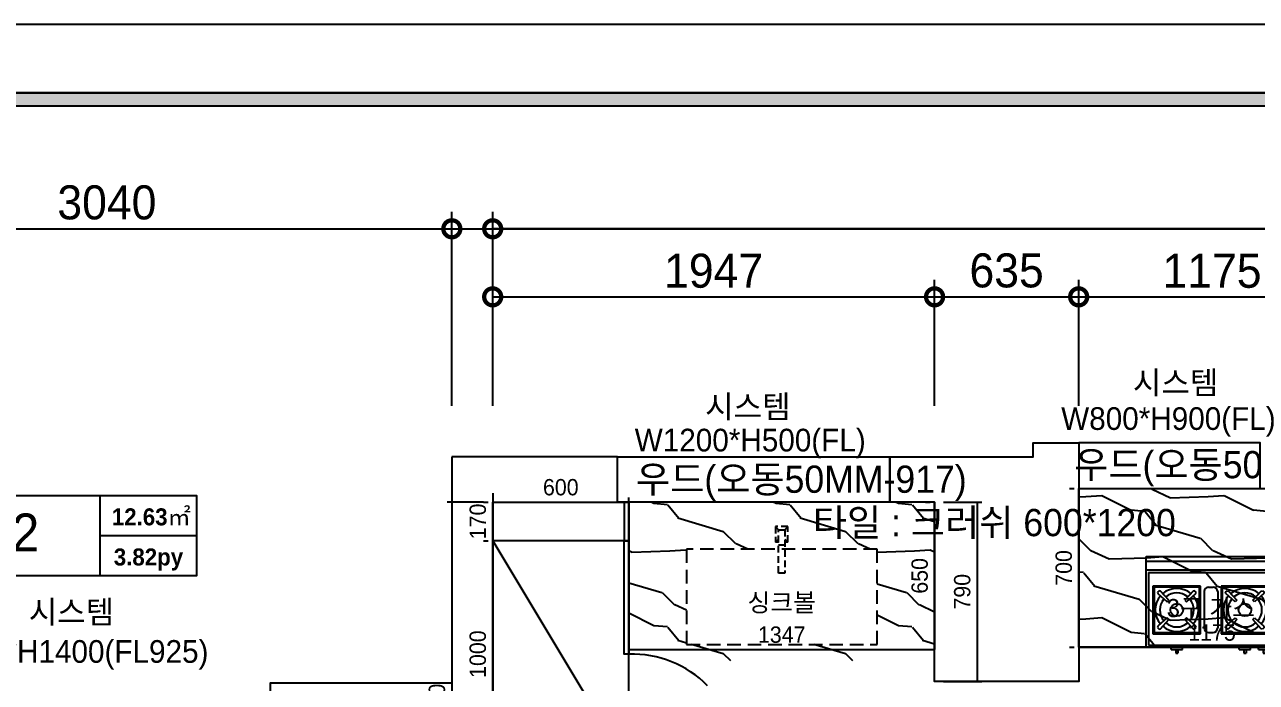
# Model space of a CAD drawing. Header units: millimetres. Extents: x 346859 to 753976, y -86090 to 5333.
# Drawn here: x 405991 to 411418, y -13029 to -10129 of the extents above; entities that cross this region are included whole.
import ezdxf
from ezdxf.enums import TextEntityAlignment as Align

# ---------------------------------------------------------------- set-up
doc = ezdxf.new("R2010")
doc.units = ezdxf.units.MM
doc.header["$LTSCALE"] = 60
doc.linetypes.add('DASHED', pattern=[0.75, 0.5, -0.25])
doc.linetypes.add('DASHEDX2', pattern=[1.5, 1, -0.5])
for name, color, linetype in [('0-ELC TEXT', 7, 'Continuous'), ('03-TEXT', 3, 'Continuous'), ('04-WIN', 4, 'Continuous'), ('06-FUR', 6, 'Continuous'), ('07-DIM WAL', 5, 'Continuous'), ('2CONTINUOUS', 2, 'Continuous'), ('3.기호.계단선', 30, 'Continuous'), ('CO-FURB-DN', 9, 'Continuous'), ('FORM(YOURNAME)-1', 1, 'Continuous'), ('FORM(YOURNAME)-11', 1, 'Continuous'), ('FUR', 8, 'DASHED'), ('HAT', 8, 'Continuous'), ('설비', 140, 'Continuous')]:
    doc.layers.add(name, color=color, linetype=linetype)
doc.styles.add('YOURNAME', font='HY울릉도M.TTF')
doc.styles.add('넥슨고딕', font='NEXONLv1GothicBold.ttf')
doc.styles.add('스타일1', font='HY울릉도M.TTF')
doc.styles.add('코레일둥고', font='Korail_Round_Gothic_Medium.ttf')
doc.dimstyles.new('40', dxfattribs={"dimscale": 40, "dimtxt": 1.8, "dimasz": 0.9, "dimexe": 0.5, "dimexo": 1, "dimgap": 0.7, "dimtad": 1, "dimdec": 0, "dimzin": 0, "dimdsep": 46, "dimtxsty": 'YOURNAME', "dimblk": 'NONE', "dimcen": 0, "dimclrd": 1, "dimclre": 1, "dimclrt": 7, "dimadec": 0, "dimazin": 0, "dimtfac": 1, "dimtdec": 0, "dimtix": 1, "dimtmove": 2, "dimatfit": 3, "dimldrblk": 'NONE', "dimfxl": 1, "dimtolj": 1, "dimtzin": 0, "dimarcsym": 0})
doc.dimstyles.new('60', dxfattribs={"dimscale": 60, "dimtxt": 2.5, "dimasz": 2.5, "dimexe": 1.25, "dimexo": 2, "dimtad": 1, "dimdec": 0, "dimtxsty": '스타일1', "dimblk": 'DOTSMALL', "dimcen": 2.5, "dimclrd": 1, "dimclre": 1, "dimclrt": 2, "dimadec": 0, "dimazin": 0, "dimtfac": 1, "dimtdec": 0, "dimtix": 1, "dimtmove": 0, "dimatfit": 3, "dimldrblk": 'DOTSMALL', "dimfxl": 1.25, "dimarcsym": 0})

# ---------------------------------------------------------------- blocks, each defined once
blk = doc.blocks.new('FORM-ELEVATION')
at = {"layer": 'FORM(YOURNAME)-11'}
h = blk.add_hatch(color=256, dxfattribs=at)
h.dxf.hatch_style = 1
h.paths.add_polyline_path([(-10309, 35708), (71691, 35708), (71691, 35508), (-10309, 35508)])
h.paths.add_polyline_path([(-10309, -21492), (71691, -21492), (71691, -21692), (-10309, -21692)])
at = {"layer": 'Defpoints', "color": 158}
for points in [[(-10309, -21692), (71691, -21692), (71691, 35708), (-10309, 35708)], [(-8309, 33708), (61071, 33708), (61071, -19692), (-8309, -19692)]]:
    blk.add_lwpolyline(points, close=True, dxfattribs=at)
at = {"layer": 'FORM(YOURNAME)-11', "color": 250}
blk.add_lwpolyline([(-11309, -22692), (72691, -22692), (72691, 36708), (-11309, 36708)], close=True, dxfattribs=at)
at = {"layer": 'FORM(YOURNAME)-11'}
blk.add_lwpolyline([(-10309, 35708), (71691, 35708), (71691, 35508), (-10309, 35508)], close=True, dxfattribs=at)
at = {"layer": 'FORM(YOURNAME)-11', "color": 3, "style": 'YOURNAME'}
for tag, height, p in [('1', 450, (71041, -1219)), ('2', 450, (71041, -1863)), ('3', 450, (71041, -3150)), ('4', 450, (71041, -5081)), ('5', 515, (71041, -7398)), ('6', 515, (71041, -9650)), ('7', 515, (71041, -11903)), ('8', 515, (71041, -14155)), ('9', 515, (71041, -16408)), ('10', 515, (66791, -18596)), ('11', 515, (71041, -18660)), ('12', 515, (66791, -20848)), ('13', 515, (71041, -20848))]:
    blk.add_attdef(tag, text='', height=height, dxfattribs=at).set_placement(p, align=Align.MIDDLE_RIGHT)
blk = doc.blocks.new('VUSAUSEH')
at = {"layer": '04-WIN'}
for points in [[(410635.2, 45204.1), (410635.2, 45003.2), (411435.2, 45003.2), (411435.2, 45204.1)], [(408603.2, 44943.2), (408603.2, 45143.2), (409803.2, 45143.2), (409803.2, 44943.2)]]:
    blk.add_lwpolyline(points, close=True, dxfattribs=at)
at = {"layer": '2CONTINUOUS'}
blk.add_line((408603.2, 45143.2), (407873.2, 45143.2), dxfattribs=at)
for points in [[(409803.2, 44943.2), (409803.2, 45143.2), (410435.2, 45143.2), (410435.2, 45204.1), (410635.2, 45204.1), (410635.2, 44153.2), (410000.2, 44153.2), (410000.2, 44943.2), (409803.2, 44943.2)], [(407873.2, 45143.2), (407873.2, 44145.2), (407073.2, 44145.2), (407073.2, 43945.2), (407873.2, 43945.2), (407873.2, 39583.2)], [(407873.2, 39583.2), (408928.2, 39583.2), (408928.2, 39933.2), (408053.2, 39933.2), (408053.2, 44943.2), (408603.2, 44943.2), (408603.2, 45143.2)]]:
    blk.add_lwpolyline(points, dxfattribs=at)
at = {"layer": '0-ELC TEXT', "style": '코레일둥고'}
for s, p in [('W800*H900(FL)', (410558.1, 45261.6)), ('W1200*H500(FL)', (408679.1, 45166.7)), ('W1800*H1400(FL925)', (405491.8, 44235))]:
    blk.add_text(s, height=100, dxfattribs=at).set_placement(p)
blk = doc.blocks.new('FB-005')
at = {"layer": 'CO-FURB-DN', "color": 251}
for p, q in [((0, 380), (570, 380)), ((0, 342.1), (570, 342.1)), ((10, 330), (10, 10)), ((10, 330), (560, 330)), ((560, 330), (560, 10)), ((30, 269.9), (30, 59.9)), ((240, 269.9), (30, 269.9)), ((35, 264.9), (35, 64.9)), ((235, 264.9), (35, 264.9)), ((57.2, 249.7), (50.1, 242.7)), ((50.1, 242.7), (51.6, 237)), ((51.6, 237), (92.6, 200.2)), ((62.9, 248.3), (57.2, 249.7)), ((99.6, 207.3), (62.9, 248.3)), ((207.1, 248.3), (170.4, 207.3)), ((177.4, 200.2), (218.4, 237)), ((212.8, 249.7), (207.1, 248.3)), ((219.9, 242.7), (212.8, 249.7)), ((218.4, 237), (219.9, 242.7)), ((235, 64.9), (235, 264.9)), ((240, 59.9), (240, 269.9)), ((255, 245.9), (255, 85.9)), ((275, 265.9), (295, 265.9)), ((315, 245.9), (315, 85.9)), ((330, 269.9), (330, 59.9)), ((540, 269.9), (330, 269.9)), ((335, 264.9), (335, 64.9)), ((535, 264.9), (335, 264.9)), ((350.1, 242.7), (357.2, 249.7)), ((351.6, 237), (350.1, 242.7)), ((392.6, 200.2), (351.6, 237)), ((357.2, 249.7), (362.9, 248.3)), ((362.9, 248.3), (399.6, 207.3)), ((470.4, 207.3), (507.1, 248.3)), ((518.4, 237), (477.4, 200.2)), ((507.1, 248.3), (512.8, 249.7)), ((512.8, 249.7), (519.9, 242.7)), ((519.9, 242.7), (518.4, 237)), ((535, 64.9), (535, 264.9)), ((540, 59.9), (540, 269.9)), ((92.6, 200.2), (99.6, 207.3)), ((170.4, 207.3), (177.4, 200.2)), ((399.6, 207.3), (392.6, 200.2)), ((477.4, 200.2), (470.4, 207.3)), ((92.6, 129.5), (51.6, 92.8)), ((62.9, 81.4), (99.6, 122.5)), ((99.6, 122.5), (92.6, 129.5)), ((177.4, 129.5), (170.4, 122.5)), ((170.4, 122.5), (207.1, 81.4)), ((218.4, 92.8), (177.4, 129.5)), ((351.6, 92.8), (392.6, 129.5)), ((399.6, 122.5), (362.9, 81.4)), ((392.6, 129.5), (399.6, 122.5)), ((470.4, 122.5), (477.4, 129.5)), ((507.1, 81.4), (470.4, 122.5)), ((477.4, 129.5), (518.4, 92.8)), ((30, 59.9), (240, 59.9)), ((35, 64.9), (235, 64.9)), ((51.6, 92.8), (50.1, 87.1)), ((50.1, 87.1), (57.2, 80)), ((57.2, 80), (62.9, 81.4)), ((207.1, 81.4), (212.8, 80)), ((212.8, 80), (219.9, 87.1)), ((219.9, 87.1), (218.4, 92.8)), ((275, 65.9), (295, 65.9)), ((330, 59.9), (540, 59.9)), ((335, 64.9), (535, 64.9)), ((350.1, 87.1), (351.6, 92.8)), ((357.2, 80), (350.1, 87.1)), ((362.9, 81.4), (357.2, 80)), ((512.8, 80), (507.1, 81.4)), ((519.9, 87.1), (512.8, 80)), ((518.4, 92.8), (519.9, 87.1)), ((10, 10), (560, 10)), ((110, -10), (110, 0)), ((160, -10), (160, 0)), ((410, -10), (410, 0)), ((460, -10), (460, 0)), ((495.5, -10), (495.5, 0)), ((545.5, -10), (545.5, 0)), ((110, -10), (160, -10)), ((130, -10), (130, -25)), ((130, -25), (140, -25)), ((140, -10), (140, -25)), ((410, -10), (460, -10)), ((430, -10), (430, -25)), ((430, -25), (440, -25)), ((440, -10), (440, -25)), ((495.5, -10), (545.5, -10)), ((515.5, -10), (515.5, -25)), ((515.5, -25), (525.5, -25)), ((525.5, -10), (525.5, -25))]:
    blk.add_line(p, q, dxfattribs=at)
at = {"layer": 'CO-FURB-DN'}
blk.add_lwpolyline([(0, 400), (570, 400), (570, 0), (0, 0)], close=True, dxfattribs=at)
at = {"layer": 'CO-FURB-DN', "color": 251}
for centre in [(135, 164.9), (435, 164.9)]:
    blk.add_circle(centre, 27.9, dxfattribs=at)
for centre, radius, start, end in [((135, 164.9), 95, 139.3267, 220.6733), ((135, 164.9), 95, 49.3267, 130.6733), ((135, 164.9), 75, 49.6479, 130.3521), ((135, 164.9), 95, 319.3267, 40.6733), ((275, 245.9), 20, 90, 180), ((295, 245.9), 20, 0, 90), ((435, 164.9), 95, 139.3267, 220.6733), ((435, 164.9), 95, 49.3267, 130.6733), ((435, 164.9), 75, 49.6479, 130.3521), ((435, 164.9), 95, 319.3267, 40.6733), ((135, 164.9), 75, 139.6479, 220.3521), ((135, 164.9), 75, 319.6479, 40.3521), ((435, 164.9), 75, 139.6479, 220.3521), ((435, 164.9), 75, 319.6479, 40.3521), ((135, 164.9), 95, 229.3267, 310.6733), ((135, 164.9), 75, 229.6479, 310.3521), ((275, 85.9), 20, 180, 270), ((295, 85.9), 20, 270, 0), ((435, 164.9), 95, 229.3267, 310.6733), ((435, 164.9), 75, 229.6479, 310.3521)]:
    blk.add_arc(centre, radius, start, end, dxfattribs=at)
blk = doc.blocks.new('*D50')
at = {"layer": '07-DIM WAL', "color": 1, "lineweight": -2, "transparency": 16777216}
for p, q in [((408053.2, -12194.4), (408053.2, -12214.4)), ((408053.2, -12234.4), (408653.2, -12234.4)), ((408653.2, -12364.4), (408653.2, -12214.4))]:
    blk.add_line(p, q, dxfattribs=at)
at = {"layer": 'Defpoints', "color": 0, "transparency": 16777216}
for p in [(408053.2, -12234.4), (408653.2, -12234.4), (408653.2, -12404.4)]:
    blk.add_point(p, dxfattribs=at)
at = {"layer": '07-DIM WAL', "color": 7, "transparency": 16777216, "insert": (408353.2, -12169), "char_height": 72, "attachment_point": 5, "style": 'YOURNAME'}
blk.add_mtext('\\A1;600', dxfattribs=at)
blk = doc.blocks.new('_None')
blk = doc.blocks.new('*D51')
at = {"layer": '07-DIM WAL', "color": 1, "lineweight": -2, "transparency": 16777216}
for p, q in [((408653.2, -12844.4), (408653.2, -12864.4)), ((410000.2, -12844.4), (410000.2, -12864.4)), ((408653.2, -12884.4), (410000.2, -12884.4))]:
    blk.add_line(p, q, dxfattribs=at)
at = {"layer": 'Defpoints', "color": 0, "transparency": 16777216}
for p in [(408653.2, -12884.4), (410000.2, -12884.4), (410000.2, -12884.4)]:
    blk.add_point(p, dxfattribs=at)
at = {"layer": '07-DIM WAL', "color": 7, "transparency": 16777216, "insert": (409326.7, -12819), "char_height": 72, "attachment_point": 5, "style": 'YOURNAME'}
blk.add_mtext('\\A1;1347', dxfattribs=at)
blk = doc.blocks.new('*D52')
at = {"layer": '07-DIM WAL', "color": 1, "lineweight": -2, "transparency": 16777216}
for p, q in [((409960.2, -12234.4), (409980.2, -12234.4)), ((410000.2, -12234.4), (410000.2, -12884.4)), ((409960.2, -12884.4), (409980.2, -12884.4))]:
    blk.add_line(p, q, dxfattribs=at)
at = {"layer": 'Defpoints', "color": 0, "transparency": 16777216}
for p in [(410000.2, -12234.4), (410000.2, -12884.4), (410000.2, -12884.4)]:
    blk.add_point(p, dxfattribs=at)
at = {"layer": '07-DIM WAL', "color": 7, "transparency": 16777216, "insert": (409934.7, -12559.4), "char_height": 72, "attachment_point": 5, "rotation": 90, "style": 'YOURNAME'}
blk.add_mtext('\\A1;650', dxfattribs=at)
blk = doc.blocks.new('*D53')
at = {"layer": '07-DIM WAL', "color": 1, "lineweight": -2, "transparency": 16777216}
for p, q in [((410635.2, -12834.4), (410635.2, -12854.4)), ((411810.2, -12834.4), (411810.2, -12854.4)), ((410635.2, -12874.4), (411810.2, -12874.4))]:
    blk.add_line(p, q, dxfattribs=at)
at = {"layer": 'Defpoints', "color": 0, "transparency": 16777216}
for p in [(410635.2, -12874.4), (411810.2, -12874.4), (411810.2, -12874.4)]:
    blk.add_point(p, dxfattribs=at)
at = {"layer": '07-DIM WAL', "color": 7, "transparency": 16777216, "insert": (411222.7, -12809.7), "char_height": 72, "attachment_point": 5, "style": 'YOURNAME'}
blk.add_mtext('\\A1;1175', dxfattribs=at)
blk = doc.blocks.new('*D202')
at = {"layer": '07-DIM WAL', "color": 1, "lineweight": -2, "transparency": 16777216}
for p, q in [((410595.2, -12174.4), (410615.2, -12174.4)), ((410635.2, -12174.4), (410635.2, -12874.4)), ((410595.2, -12874.4), (410615.2, -12874.4))]:
    blk.add_line(p, q, dxfattribs=at)
at = {"layer": 'Defpoints', "color": 0, "transparency": 16777216}
for p in [(410635.2, -12174.4), (410635.2, -12874.4), (410635.2, -12874.4)]:
    blk.add_point(p, dxfattribs=at)
at = {"layer": '07-DIM WAL', "color": 7, "transparency": 16777216, "insert": (410569.8, -12524.4), "char_height": 72, "attachment_point": 5, "rotation": 90, "style": 'YOURNAME'}
blk.add_mtext('\\A1;700', dxfattribs=at)
blk = doc.blocks.new('_DotSmall')
at = {"color": 0, "linetype": 'ByBlock', "const_width": 0.5}
blk.add_lwpolyline([(-0.0625, 0, 1), (0.0625, 0, 1)], format="xyb", close=True, dxfattribs=at)
blk = doc.blocks.new('*D209')
at = {"layer": '07-DIM WAL', "color": 1, "lineweight": -2, "transparency": 16777216}
for p, q in [((408053.2, -11809.5), (408053.2, -10954.5)), ((415897.2, -11809.5), (415897.2, -10954.5)), ((415897.2, -11029.5), (408053.2, -11029.5))]:
    blk.add_line(p, q, dxfattribs=at)
at = {"layer": 'Defpoints', "color": 0, "transparency": 16777216}
for p in [(408053.2, -11029.5), (408053.2, -11929.5), (415897.2, -11929.5)]:
    blk.add_point(p, dxfattribs=at)
at = {"layer": '07-DIM WAL', "color": 1, "lineweight": -2, "transparency": 16777216, "xscale": 150, "yscale": 150, "zscale": 150, "rotation": 180}
blk.add_blockref('_DotSmall', (408053.2, -11029.5), dxfattribs=at)
at = {"layer": '07-DIM WAL', "color": 1, "lineweight": -2, "transparency": 16777216, "xscale": 150, "yscale": 150, "zscale": 150}
blk.add_blockref('_DotSmall', (415897.2, -11029.5), dxfattribs=at)
at = {"layer": '07-DIM WAL', "color": 2, "transparency": 16777216, "insert": (411975.2, -10914), "char_height": 150, "attachment_point": 5, "style": '스타일1'}
blk.add_mtext('7844', dxfattribs=at)
blk = doc.blocks.new('*D210')
at = {"layer": '07-DIM WAL', "color": 1, "lineweight": -2, "transparency": 16777216}
for p, q in [((408053.2, -11809.5), (408053.2, -11254.5)), ((410000.2, -11809.5), (410000.2, -11254.5)), ((408053.2, -11329.5), (410000.2, -11329.5))]:
    blk.add_line(p, q, dxfattribs=at)
at = {"layer": 'Defpoints', "color": 0, "transparency": 16777216}
for p in [(410000.2, -11329.5), (408053.2, -11929.5), (410000.2, -11929.5)]:
    blk.add_point(p, dxfattribs=at)
at = {"layer": '07-DIM WAL', "color": 1, "lineweight": -2, "transparency": 16777216, "xscale": 150, "yscale": 150, "zscale": 150, "rotation": 180}
blk.add_blockref('_DotSmall', (408053.2, -11329.5), dxfattribs=at)
at = {"layer": '07-DIM WAL', "color": 1, "lineweight": -2, "transparency": 16777216, "xscale": 150, "yscale": 150, "zscale": 150}
blk.add_blockref('_DotSmall', (410000.2, -11329.5), dxfattribs=at)
at = {"layer": '07-DIM WAL', "color": 2, "transparency": 16777216, "insert": (409026.7, -11215.2), "char_height": 150, "attachment_point": 5, "style": '스타일1'}
blk.add_mtext('1947', dxfattribs=at)
blk = doc.blocks.new('*D211')
at = {"layer": '07-DIM WAL', "color": 1, "lineweight": -2, "transparency": 16777216}
for p, q in [((410000.2, -11809.5), (410000.2, -11254.5)), ((410635.2, -11809.5), (410635.2, -11254.5)), ((410000.2, -11329.5), (410635.2, -11329.5))]:
    blk.add_line(p, q, dxfattribs=at)
at = {"layer": 'Defpoints', "color": 0, "transparency": 16777216}
for p in [(410635.2, -11329.5), (410000.2, -11929.5), (410635.2, -11929.5)]:
    blk.add_point(p, dxfattribs=at)
at = {"layer": '07-DIM WAL', "color": 1, "lineweight": -2, "transparency": 16777216, "xscale": 150, "yscale": 150, "zscale": 150, "rotation": 180}
blk.add_blockref('_DotSmall', (410000.2, -11329.5), dxfattribs=at)
at = {"layer": '07-DIM WAL', "color": 1, "lineweight": -2, "transparency": 16777216, "xscale": 150, "yscale": 150, "zscale": 150}
blk.add_blockref('_DotSmall', (410635.2, -11329.5), dxfattribs=at)
at = {"layer": '07-DIM WAL', "color": 2, "transparency": 16777216, "insert": (410317.7, -11213.9), "char_height": 150, "attachment_point": 5, "style": '스타일1'}
blk.add_mtext('635', dxfattribs=at)
blk = doc.blocks.new('*D212')
at = {"layer": '07-DIM WAL', "color": 1, "lineweight": -2, "transparency": 16777216}
for p, q in [((410635.2, -11809.5), (410635.2, -11254.5)), ((411810.2, -11809.5), (411810.2, -11254.5)), ((410635.2, -11329.5), (411810.2, -11329.5))]:
    blk.add_line(p, q, dxfattribs=at)
at = {"layer": 'Defpoints', "color": 0, "transparency": 16777216}
for p in [(411810.2, -11329.5), (410635.2, -11929.5), (411810.2, -11929.5)]:
    blk.add_point(p, dxfattribs=at)
at = {"layer": '07-DIM WAL', "color": 1, "lineweight": -2, "transparency": 16777216, "xscale": 150, "yscale": 150, "zscale": 150, "rotation": 180}
blk.add_blockref('_DotSmall', (410635.2, -11329.5), dxfattribs=at)
at = {"layer": '07-DIM WAL', "color": 1, "lineweight": -2, "transparency": 16777216, "xscale": 150, "yscale": 150, "zscale": 150}
blk.add_blockref('_DotSmall', (411810.2, -11329.5), dxfattribs=at)
at = {"layer": '07-DIM WAL', "color": 2, "transparency": 16777216, "insert": (411222.7, -11215.5), "char_height": 150, "attachment_point": 5, "style": '스타일1'}
blk.add_mtext('1175', dxfattribs=at)
blk = doc.blocks.new('*D216')
at = {"layer": '07-DIM WAL', "color": 1, "lineweight": -2, "transparency": 16777216}
for p, q in [((404833.2, -11809.5), (404833.2, -10954.5)), ((407873.2, -11809.5), (407873.2, -10954.5)), ((404833.2, -11029.5), (407873.2, -11029.5))]:
    blk.add_line(p, q, dxfattribs=at)
at = {"layer": 'Defpoints', "color": 0, "transparency": 16777216}
for p in [(407873.2, -11029.5), (404833.2, -11929.5), (407873.2, -11929.5)]:
    blk.add_point(p, dxfattribs=at)
at = {"layer": '07-DIM WAL', "color": 1, "lineweight": -2, "transparency": 16777216, "xscale": 150, "yscale": 150, "zscale": 150, "rotation": 180}
blk.add_blockref('_DotSmall', (404833.2, -11029.5), dxfattribs=at)
at = {"layer": '07-DIM WAL', "color": 1, "lineweight": -2, "transparency": 16777216, "xscale": 150, "yscale": 150, "zscale": 150}
blk.add_blockref('_DotSmall', (407873.2, -11029.5), dxfattribs=at)
at = {"layer": '07-DIM WAL', "color": 2, "transparency": 16777216, "insert": (406353.2, -10914), "char_height": 150, "attachment_point": 5, "style": '스타일1'}
blk.add_mtext('3040', dxfattribs=at)
blk = doc.blocks.new('*D289')
at = {"layer": '07-DIM WAL', "color": 1, "lineweight": -2, "transparency": 16777216}
for p, q in [((408013.2, -12234.4), (407853.2, -12234.4)), ((407873.2, -12234.4), (407873.2, -14044.4)), ((408013.2, -14044.4), (407853.2, -14044.4))]:
    blk.add_line(p, q, dxfattribs=at)
at = {"layer": 'Defpoints', "color": 0, "transparency": 16777216}
for p in [(408053.2, -12234.4), (407873.2, -14044.4), (408053.2, -14044.4)]:
    blk.add_point(p, dxfattribs=at)
at = {"layer": '07-DIM WAL', "color": 7, "transparency": 16777216, "insert": (407807.7, -13139.4), "char_height": 72, "attachment_point": 5, "rotation": 90, "style": 'YOURNAME'}
blk.add_mtext('\\A1;1810', dxfattribs=at)
blk = doc.blocks.new('*D292')
at = {"layer": '07-DIM WAL', "color": 1, "lineweight": -2, "transparency": 16777216}
for p, q in [((408013.2, -12404.4), (408033.2, -12404.4)), ((408053.2, -13404.4), (408053.2, -12404.4)), ((408013.2, -13404.4), (408033.2, -13404.4))]:
    blk.add_line(p, q, dxfattribs=at)
at = {"layer": 'Defpoints', "color": 0, "transparency": 16777216}
for p in [(408053.2, -12404.4), (408053.2, -12404.4), (408053.2, -13404.4)]:
    blk.add_point(p, dxfattribs=at)
at = {"layer": '07-DIM WAL', "color": 7, "transparency": 16777216, "insert": (407987.8, -12904.4), "char_height": 72, "attachment_point": 5, "rotation": 90, "style": 'YOURNAME'}
blk.add_mtext('\\A1;1000', dxfattribs=at)
blk = doc.blocks.new('*D295')
at = {"layer": '07-DIM WAL', "color": 1, "lineweight": -2, "transparency": 16777216}
for p, q in [((408053.2, -12198.4), (408053.2, -12440.4)), ((408013.2, -12234.4), (408033.2, -12234.4)), ((408013.2, -12404.4), (408033.2, -12404.4))]:
    blk.add_line(p, q, dxfattribs=at)
at = {"layer": 'Defpoints', "color": 0, "transparency": 16777216}
for p in [(408053.2, -12234.4), (408053.2, -12404.4), (408053.2, -12404.4)]:
    blk.add_point(p, dxfattribs=at)
at = {"layer": '07-DIM WAL', "color": 7, "transparency": 16777216, "insert": (407987.8, -12319.4), "char_height": 72, "attachment_point": 5, "rotation": 90, "style": 'YOURNAME'}
blk.add_mtext('\\A1;170', dxfattribs=at)
blk = doc.blocks.new('*D297')
at = {"layer": '07-DIM WAL', "color": 1, "lineweight": -2, "transparency": 16777216}
for p, q in [((410040.2, -12234.4), (410207.9, -12234.4)), ((410187.9, -12234.4), (410187.9, -13024.4)), ((410040.2, -13024.4), (410207.9, -13024.4))]:
    blk.add_line(p, q, dxfattribs=at)
at = {"layer": 'Defpoints', "color": 0, "transparency": 16777216}
for p in [(410000.2, -12234.4), (410000.2, -13024.4), (410187.9, -13024.4)]:
    blk.add_point(p, dxfattribs=at)
at = {"layer": '07-DIM WAL', "color": 7, "transparency": 16777216, "insert": (410122.4, -12629.4), "char_height": 72, "attachment_point": 5, "rotation": 90, "style": 'YOURNAME'}
blk.add_mtext('\\A1;790', dxfattribs=at)

msp = doc.modelspace()

# ---------------------------------------------------------------- hatches: boundary and pattern name
at = {"layer": 'HAT', "transparency": 33554687}
h = msp.add_hatch(dxfattribs=at)
h.set_pattern_fill('WOOD2', color=256, scale=15, angle=45)
h.set_pattern_definition([(153.4349, (17.05, -57263.93), (-808.222738, 269.40823), [144.5792, -1060.24832]), (184.3987, (-112.27, -57199.272), (-2963.484369, -269.4073056), [70.25297, -3442.39367]), (181.8476, (87.092, -56935.253), (-7812.8229254, -269.40625675), [167.11955, -8188.86272]), (154.9831, (-79.94, -56940.64), (-2963.4845503, 1347.0387427), [89.1898, -4370.3009]), (135, (108.64, -57172.33), (-538.81537, 5e-14), [76.2, -304.8]), (163.4429, (54.763, -57118.45), (5388.15302737, -1616.4487762), [207.9856, -10191.2905]), (129.2894, (-144.6, -57059.18), (2155.2609596, -2694.0770352), [76.58024, -3752.42252]), (174.8056, (-193.09, -56999.91), (2424.669286, -269.406506), [59.5141, -2916.19114])])
h.paths.add_polyline_path([(411810.2, -12174.4), (411810.2, -12874.4), (410635.2, -12874.4), (410635.2, -12174.4)])
h = msp.add_hatch(dxfattribs=at)
h.set_pattern_fill('WOOD2', color=256, scale=15, angle=45)
h.set_pattern_definition([(153.4349, (70.05, -57233.93), (-808.222738, 269.40823), [144.5792, -1060.24832]), (184.3987, (-59.27, -57169.272), (-2963.484369, -269.4073056), [70.25297, -3442.39367]), (181.8476, (140.092, -56905.253), (-7812.8229254, -269.40625675), [167.11955, -8188.86272]), (154.9831, (-26.94, -56910.64), (-2963.4845503, 1347.0387427), [89.1898, -4370.3009]), (135, (161.64, -57142.33), (-538.81537, 5e-14), [76.2, -304.8]), (163.4429, (107.763, -57088.45), (5388.15302737, -1616.4487762), [207.9856, -10191.2905]), (129.2894, (-91.6, -57029.18), (2155.2609596, -2694.0770352), [76.58024, -3752.42252]), (174.8056, (-140.09, -56969.91), (2424.669286, -269.406506), [59.5141, -2916.19114])])
h.paths.add_polyline_path([(410000.2, -12234.4), (408653.2, -12234.4), (408653.2, -12934.4), (410000.2, -12934.4)])
h.paths.add_polyline_path([(408906.7, -12862.4), (409746.7, -12862.4), (409746.7, -12442.4), (408906.7, -12442.4)], flags=16)

# ---------------------------------------------------------------- linework, layer by layer
at = {"layer": '0-ELC TEXT'}
for p, q in [((406323.2, -12558.7), (406323.2, -12204.9)), ((406323.2, -12381.8), (406747.9, -12381.8))]:
    msp.add_line(p, q, dxfattribs=at)
msp.add_lwpolyline([(405103.2, -12204.9), (406747.9, -12204.9), (406747.9, -12558.7), (405103.2, -12558.7)], close=True, dxfattribs=at)
at = {"layer": '06-FUR'}
for points in [[(411810.2, -12174.4), (411810.2, -12874.4), (410635.2, -12874.4), (410635.2, -12174.4), (411810.2, -12174.4)], [(410000.2, -12234.4), (408653.2, -12234.4), (408653.2, -12884.4), (410000.2, -12884.4), (410000.2, -12234.4)], [(408053.2, -12404.4), (408053.2, -13404.4), (408653.2, -13404.4), (408653.2, -12404.4), (408053.2, -12404.4), (408653.2, -13404.4)], [(408653.2, -12404.4), (408653.2, -12904.4), (408633.2, -12904.4), (408633.2, -12404.4), (408653.2, -12404.4)]]:
    msp.add_lwpolyline(points, dxfattribs=at)
msp.add_lwpolyline([(408633.2, -12404.4), (408653.2, -12404.4), (408653.2, -12234.4), (408633.2, -12234.4)], close=True, dxfattribs=at)
at = {"layer": '06-FUR', "color": 7, "linetype": 'DASHEDX2'}
msp.add_lwpolyline([(408906.7, -12862.4), (409746.7, -12862.4), (409746.7, -12442.4), (408906.7, -12442.4)], close=True, dxfattribs=at)
at = {"layer": '06-FUR'}
msp.add_arc((408667.7, -13368.7), 464.5, 44.3832, 91.791, dxfattribs=at)
at = {"layer": 'FUR'}
for p, q in [((409313.1, -12356), (409299.5, -12342.4)), ((409340.3, -12356), (409353.9, -12342.4)), ((409299.5, -12410.6), (409313.1, -12396.9)), ((409313.1, -12410.6), (409299.5, -12410.6)), ((409340.3, -12424.2), (409313.1, -12424.2)), ((409340.3, -12396.9), (409353.9, -12410.6)), ((409353.9, -12410.6), (409340.3, -12410.6))]:
    msp.add_line(p, q, dxfattribs=at)
msp.add_lwpolyline([(409353.9, -12410.6), (409353.9, -12342.4), (409299.5, -12342.4), (409299.5, -12410.6)], dxfattribs=at)
msp.add_lwpolyline([(409340.3, -12356), (409340.3, -12546.9), (409313.1, -12546.9), (409313.1, -12356)], close=True, dxfattribs=at)

# ---------------------------------------------------------------- block references
msp.add_blockref('VUSAUSEH', (0, -57177.6))
at = {"layer": 'CO-FURB-DN'}
msp.add_blockref('FB-005', (410932.7, -12874.4), dxfattribs=at)
at = {"layer": 'FORM(YOURNAME)-1', "xscale": 0.3000000000000002, "yscale": 0.3000000000000002, "zscale": 0.3000000000000002}
msp.add_blockref('FORM-ELEVATION', (400891.3, -21141.9), dxfattribs=at)

# ---------------------------------------------------------------- texts
at = {"layer": '0-ELC TEXT', "color": 7, "linetype": 'DASHEDX2', "style": '코레일둥고'}
for s, p in [('싱크볼', (409175.9, -12717)), ('3구 가스', (411023.2, -12741.3))]:
    msp.add_text(s, height=80, dxfattribs=at).set_placement(p)
at = {"layer": '03-TEXT'}
for s, height, style, p in [('침실_2', 166.67, '코레일둥고', (405725, -12451.2)), ('12.63㎡', 75, '넥슨고딕', (406548.9, -12336.7)), ('3.82py', 75, '넥슨고딕', (406536.4, -12513.6))]:
    msp.add_text(s, height=height, dxfattribs=dict(at, style=style)).set_placement(p, align=Align.CENTER)
at = {"layer": '3.기호.계단선', "style": '코레일둥고'}
for p in [(410874.1, -11757.5), (408989.2, -11863.7), (406008.8, -12768.4)]:
    msp.add_text('시스템', height=100, dxfattribs=at).set_placement(p)
at = {"layer": '설비', "color": 140, "style": '코레일둥고'}
for s, p in [('우드(오동50MM-917)', (410615.4, -12129.1)), ('우드(오동50MM-917)', (408684.7, -12193.2)), ('타일 : 크러쉬 600*1200', (409463.9, -12384.5))]:
    msp.add_text(s, height=120, dxfattribs=at).set_placement(p)

# ---------------------------------------------------------------- dimensions: what is measured, and where the dimension line sits
at = {"layer": '07-DIM WAL'}
for base, p1, p2, dimstyle, picture, middle in [((407873.2, -11029.5), (404833.2, -11929.5), (407873.2, -11929.5), '60', '*D216', (406353.2, -10914)), ((408053.2, -11029.5), (415897.2, -11929.5), (408053.2, -11929.5), '60', '*D209', (411975.2, -10914)), ((410000.2, -11329.5), (408053.2, -11929.5), (410000.2, -11929.5), '60', '*D210', (409026.7, -11215.2)), ((410635.2, -11329.5), (410000.2, -11929.5), (410635.2, -11929.5), '60', '*D211', (410317.7, -11213.9)), ((411810.2, -11329.5), (410635.2, -11929.5), (411810.2, -11929.5), '60', '*D212', (411222.7, -11215.5)), ((408653.2, -12234.4), (408053.2, -12234.4), (408653.2, -12404.4), '40', '*D50', (408353.2, -12169)), ((410000.2, -12884.4), (408653.2, -12884.4), (410000.2, -12884.4), '40', '*D51', (409326.7, -12819)), ((411810.2, -12874.4), (410635.2, -12874.4), (411810.2, -12874.4), '40', '*D53', (411222.7, -12809.7))]:
    dim = msp.add_linear_dim(base=base, p1=p1, p2=p2, dimstyle=dimstyle, dxfattribs=at)
    dim.commit()
    dim.dimension.update_dxf_attribs({"geometry": picture, "text_midpoint": middle})
for base, p1, p2, picture, middle in [((408053.2, -12404.4), (408053.2, -12234.4), (408053.2, -12404.4), '*D295', (407987.8, -12319.4)), ((407873.2, -14044.4), (408053.2, -12234.4), (408053.2, -14044.4), '*D289', (407807.7, -13139.4)), ((410000.2, -12884.4), (410000.2, -12234.4), (410000.2, -12884.4), '*D52', (409934.7, -12559.4)), ((410187.9, -13024.4), (410000.2, -12234.4), (410000.2, -13024.4), '*D297', (410122.4, -12629.4)), ((408053.2, -12404.4), (408053.2, -13404.4), (408053.2, -12404.4), '*D292', (407987.8, -12904.4))]:
    dim = msp.add_linear_dim(base=base, p1=p1, p2=p2, angle=90, dimstyle='40', dxfattribs=at)
    dim.commit()
    dim.dimension.update_dxf_attribs({"geometry": picture, "text_midpoint": middle})
dim = msp.add_linear_dim(base=(410635.2, -12874.4), p1=(410635.2, -12174.4), p2=(410635.2, -12874.4), angle=90, dimstyle='40', override={"dimtfill": 0}, dxfattribs=at)
dim.commit()
dim.dimension.update_dxf_attribs({"geometry": '*D202', "text_midpoint": (410569.8, -12524.4)})

doc.saveas('drawing.dxf')
